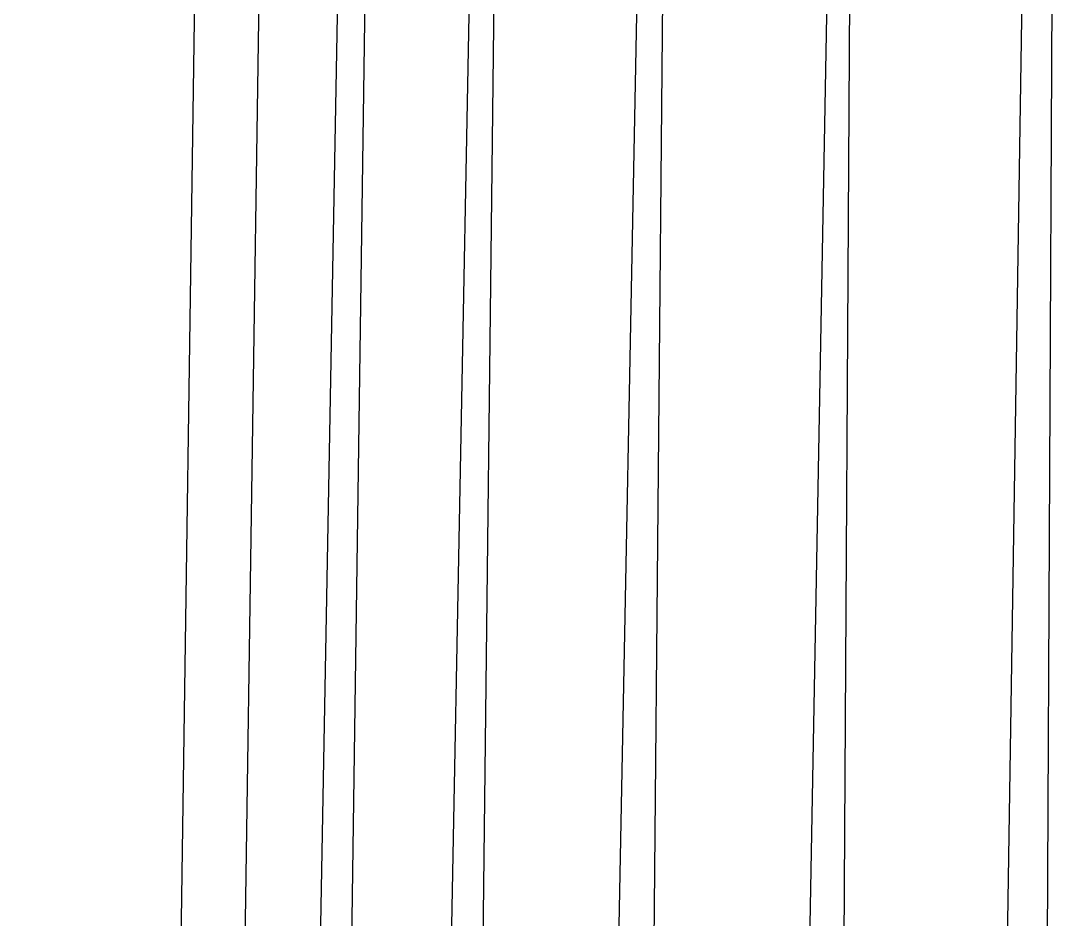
# Model space of a CAD drawing. Header units: inches. Extents: x 155 to 361, y 91 to 381.
# Drawn here: x 275.008 to 279.114, y 281.987 to 285.564 of the extents above; entities that cross this region are included whole.
import ezdxf

# ---------------------------------------------------------------- set-up
doc = ezdxf.new("R2010")
doc.units = ezdxf.units.IN
doc.header["$MEASUREMENT"] = 0
doc.layers.add('çziigi', color=10, linetype='Continuous')

msp = doc.modelspace()

# ---------------------------------------------------------------- linework, layer by layer
at = {"layer": 'çziigi'}
for p, q in [((275.3532, 235.8578), (276.2753, 285.9329)), ((276.3823, 285.9437), (275.676, 235.7446)), ((275.8406, 235.7349), (276.7993, 285.9183)), ((276.894, 285.9307), (276.3155, 235.7073)), ((276.4941, 235.7151), (277.4664, 285.9228)), ((277.1149, 235.8187), (277.5662, 285.9298)), ((278.2209, 285.9133), (277.3118, 235.7876)), ((277.9949, 235.8026), (278.3102, 285.9184)), ((275.0083, 237.7554), (275.7048, 285.8961)), ((278.996, 285.8647), (278.2188, 235.6836)), ((278.8753, 235.7421), (279.1138, 285.8377)), ((275.9585, 285.8165), (275.2185, 235.7924))]:
    msp.add_line(p, q, dxfattribs=at)

doc.saveas('drawing.dxf')
